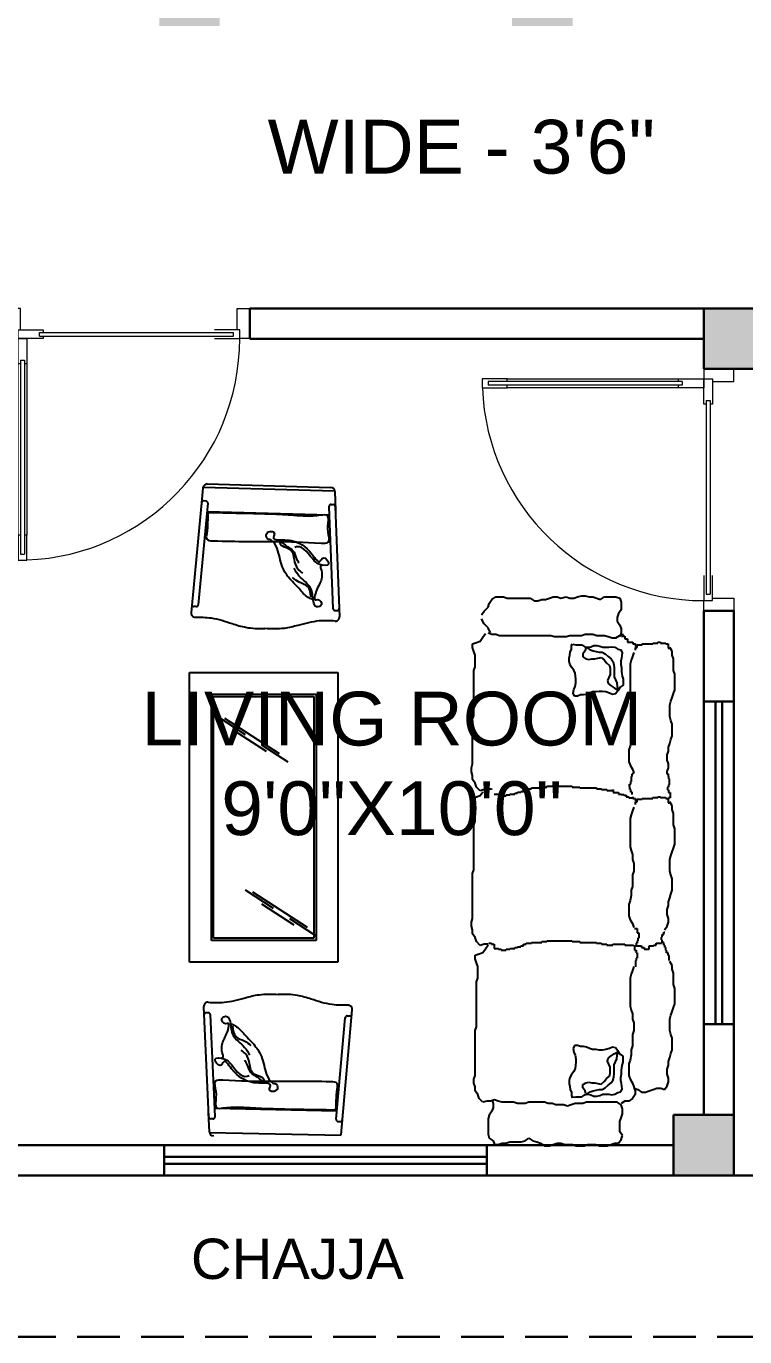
# Model space of a CAD drawing. Header units: inches. Extents: x 3219 to 3629, y 1199 to 1713.
# Drawn here: x 3383.4 to 3490.3, y 1337.1 to 1532.1 of the extents above; entities that cross this region are included whole.
import ezdxf
from ezdxf.lldxf.tags import DXFTag

# ---------------------------------------------------------------- set-up
doc = ezdxf.new("R2010")
doc.units = ezdxf.units.IN
doc.linetypes.add('ACAD_ISO02W100', pattern=[15, 12, -3])
doc.linetypes.add('DASHED2', pattern=[9.525, 6.35, -3.175])
doc.layers.add('door_win', color=19, linetype='Continuous', lineweight=5)
doc.layers.add('WALL', color=250, linetype='Continuous', lineweight=30)
doc.layers.add('TEFRIŞ', color=11, linetype='Continuous')
doc.styles.get("Standard").update_dxf_attribs({"font": 'arial.ttf'})
tags = doc.linetypes.add('HIDDEN8', pattern=[0.04625, 0.03125, -0.015]).pattern_tags.tags
tags[6:7] = [DXFTag(74, 4), DXFTag(75, 0), DXFTag(340, '0'), DXFTag(46, 1.0), DXFTag(50, 0.0), DXFTag(44, 0.0), DXFTag(45, 0.0)]
tags[4:5] = [DXFTag(74, 4), DXFTag(75, 0), DXFTag(340, '0'), DXFTag(46, 1.0), DXFTag(50, 0.0), DXFTag(44, 0.0), DXFTag(45, 0.0)]

# ---------------------------------------------------------------- blocks, each defined once
blk = doc.blocks.new('c')
at = {"layer": 'door_win'}
for p, q in [((128488.76, -11152.72), (128494.02, -11152.72)), ((128488.76, -11154.91), (128488.76, -11152.72)), ((128494.02, -11152.72), (128494.02, -11154.47)), ((128490.29, -11154.91), (128488.76, -11154.91)), ((128490.29, -11154.91), (128490.29, -11154.91)), ((128492.48, -11154.91), (128490.29, -11154.91)), ((128492.48, -11154.47), (128492.48, -11154.91)), ((128494.02, -11154.47), (128492.48, -11154.47)), ((128490.29, -11192.59), (128488.76, -11192.59)), ((128488.76, -11192.59), (128488.76, -11194.78)), ((128490.29, -11192.59), (128490.29, -11192.59)), ((128492.48, -11192.59), (128490.29, -11192.59)), ((128492.48, -11193.03), (128492.48, -11192.59)), ((128494.02, -11193.03), (128492.48, -11193.03)), ((128494.02, -11191.49), (128498.4, -11191.49)), ((128494.02, -11193.03), (128494.02, -11191.49)), ((128498.4, -11193.03), (128494.02, -11193.03)), ((128494.02, -11194.78), (128494.02, -11193.03)), ((128498.4, -11191.49), (128498.4, -11191.93)), ((128498.4, -11191.49, 2.96), (128528.19, -11191.49, -2.15)), ((128498.4, -11192.59), (128498.4, -11193.03)), ((128528.19, -11193.03), (128498.4, -11193.03)), ((128528.19, -11191.49), (128528.19, -11191.93)), ((128532.57, -11191.49), (128528.19, -11191.49)), ((128528.19, -11192.59), (128528.19, -11193.03)), ((128528.19, -11193.03), (128532.57, -11193.03)), ((128532.57, -11193.03), (128532.57, -11191.49)), ((128488.76, -11194.78), (128494.02, -11194.78)), ((128488.76, -11194.78), (128494.02, -11194.78))]:
    blk.add_line(p, q, dxfattribs=at)
at = {"layer": 'door_win', "linetype": 'HIDDEN8', "lineweight": 5}
for p, q in [((128492.48, -11154.47), (128492.48, -11158.85)), ((128494.02, -11154.47), (128492.48, -11154.47)), ((128493.58, -11155.57, -2.55), (128492.92, -11155.57, -5.51)), ((128492.92, -11189.3, 2.96), (128492.92, -11155.57, -2.55)), ((128493.58, -11189.3, 2.96), (128493.58, -11155.57, -2.55)), ((128494.02, -11158.85), (128494.02, -11154.47)), ((128492.48, -11188.65), (128492.92, -11188.65)), ((128492.48, -11193.03), (128492.48, -11188.65)), ((128493.58, -11189.3, 2.96), (128492.92, -11189.3)), ((128493.58, -11188.65), (128494.02, -11188.65)), ((128494.02, -11188.65), (128494.02, -11193.03)), ((128494.02, -11193.03), (128492.48, -11193.03))]:
    blk.add_line(p, q, dxfattribs=at)
at = {"layer": 'door_win', "color": 181}
for p, q in [((128497.74, -11192.59, 2.96), (128497.74, -11191.93)), ((128497.74, -11191.93, 2.96), (128531.48, -11191.93, -2.55)), ((128497.74, -11192.59, 2.96), (128531.48, -11192.59, -2.55)), ((128531.48, -11192.59, -2.55), (128531.48, -11191.93, -2.55))]:
    blk.add_line(p, q, dxfattribs=at)
at = {"layer": 'door_win', "linetype": 'HIDDEN8', "lineweight": 5}
blk.add_ellipse((128494.04, -11192.98, -2.55), major_axis=(27.23, 27.23), ratio=1, start_param=5.536472, end_param=7.069278, dxfattribs=at)
blk = doc.blocks.new('32')
at = {"layer": 'TEFRIŞ'}
for p, q in [((-1818.31, -295.79), (-1685.51, -295.79)), ((-1818.31, -363.73), (-1818.31, -295.79)), ((-1685.51, -295.79), (-1685.51, -363.73)), ((-1714.07, -321.43), (-1705.75, -308.59)), ((-1726.7, -340.88), (-1718.9, -328.86)), ((-1806.25, -353.66), (-1798.45, -341.64)), ((-1685.51, -363.73), (-1818.31, -363.73))]:
    blk.add_line(p, q, dxfattribs=at)
at = {"layer": 'TEFRIŞ', "color": 8}
for p, q in [((-1808.31, -353.73), (-1808.31, -305.79)), ((-1808.31, -305.79), (-1695.51, -305.79)), ((-1695.51, -305.79), (-1695.51, -353.73)), ((-1807.31, -352.73), (-1807.31, -306.79)), ((-1807.31, -306.79), (-1696.51, -306.79)), ((-1722.91, -336.99), (-1706.64, -311.92)), ((-1696.51, -306.79), (-1696.51, -352.73)), ((-1721.73, -330.97), (-1712.08, -316.11)), ((-1793.63, -334.21), (-1785.3, -321.38)), ((-1802.46, -349.77), (-1786.19, -324.7)), ((-1801.28, -343.75), (-1791.64, -328.89)), ((-1695.51, -353.73), (-1808.31, -353.73)), ((-1696.51, -352.73), (-1807.31, -352.73))]:
    blk.add_line(p, q, dxfattribs=at)
blk = doc.blocks.new('24')
at = {"layer": 'TEFRIŞ'}
for p, q in [((-1846.13, -150.75), (-1847.61, -151.25)), ((-1841.7, -150.75), (-1846.13, -150.75)), ((-1840.23, -150.26), (-1841.7, -150.75)), ((-1834.32, -150.26), (-1840.23, -150.26)), ((-1832.84, -150.75), (-1834.32, -150.26)), ((-1831.36, -151.25), (-1832.84, -150.75)), ((-1786.73, -150.75), (-1788.21, -151.25)), ((-1782.3, -150.75), (-1786.73, -150.75)), ((-1780.83, -150.26), (-1782.3, -150.75)), ((-1774.92, -150.26), (-1780.83, -150.26)), ((-1773.44, -150.75), (-1774.92, -150.26)), ((-1771.96, -151.25), (-1773.44, -150.75)), ((-1725.37, -150.75), (-1726.85, -151.25)), ((-1720.94, -150.75), (-1725.37, -150.75)), ((-1719.46, -150.26), (-1720.94, -150.75)), ((-1713.56, -150.26), (-1719.46, -150.26)), ((-1712.08, -150.75), (-1713.56, -150.26)), ((-1710.6, -151.25), (-1712.08, -150.75)), ((-1852.57, -156.78), (-1852.57, -155.78)), ((-1852.57, -155.78), (-1852.24, -155.78)), ((-1852.24, -155.78), (-1852.24, -153.78)), ((-1852.24, -153.78), (-1851.9, -153.78)), ((-1851.9, -153.78), (-1851.9, -152.78)), ((-1851.9, -152.78), (-1850.24, -152.78)), ((-1849.09, -151.25), (-1850.56, -152.23)), ((-1850.24, -152.78), (-1850.24, -152.11)), ((-1847.61, -151.25), (-1849.09, -151.25)), ((-1829.89, -151.74), (-1831.36, -151.25)), ((-1828.41, -152.23), (-1829.89, -151.74)), ((-1823.98, -152.23), (-1828.41, -152.23)), ((-1822.5, -151.74), (-1823.98, -152.23)), ((-1821.03, -151.25), (-1822.5, -151.74)), ((-1816.6, -151.25), (-1821.03, -151.25)), ((-1815.12, -151.74), (-1816.6, -151.25)), ((-1813.64, -152.23), (-1815.12, -151.74)), ((-1812.17, -152.72), (-1813.64, -152.23)), ((-1810.69, -152.72), (-1812.17, -152.72)), ((-1809.21, -153.21), (-1810.69, -152.72)), ((-1807.24, -153.21), (-1809.21, -153.21)), ((-1805.77, -152.72), (-1807.24, -153.21)), ((-1804.29, -152.72), (-1805.77, -152.72)), ((-1802.81, -153.21), (-1804.29, -152.72)), ((-1803.01, -153.28), (-1802.01, -153.28)), ((-1802.01, -153.28), (-1802.01, -152.88)), ((-1802.01, -152.88), (-1801, -152.88)), ((-1801, -152.88), (-1801, -152.68)), ((-1801, -152.68), (-1800, -152.68)), ((-1800, -152.68), (-1800, -152.48)), ((-1800, -152.48), (-1797.79, -152.48)), ((-1797.79, -152.48), (-1797.79, -152.68)), ((-1797.79, -152.68), (-1796.79, -152.68)), ((-1796.79, -152.68), (-1796.79, -153.08)), ((-1796.79, -153.08), (-1795.78, -153.08)), ((-1795.78, -153.08), (-1795.78, -152.68)), ((-1795.78, -152.68), (-1794.78, -152.68)), ((-1794.78, -152.68), (-1794.78, -152.08)), ((-1794.78, -152.08), (-1792.77, -152.08)), ((-1793.17, -155.78), (-1792.84, -155.78)), ((-1793.17, -156.78), (-1793.17, -155.78)), ((-1792.84, -155.78), (-1792.84, -153.78)), ((-1792.84, -153.78), (-1792.5, -153.78)), ((-1792.77, -152.08), (-1792.77, -152.68)), ((-1792.77, -152.68), (-1792.57, -152.68)), ((-1792.5, -152.78), (-1790.84, -152.78)), ((-1792.5, -153.78), (-1792.5, -152.78)), ((-1789.69, -151.25), (-1791.16, -152.23)), ((-1790.84, -152.78), (-1790.84, -152.11)), ((-1788.21, -151.25), (-1789.69, -151.25)), ((-1770.49, -151.74), (-1771.96, -151.25)), ((-1769.01, -152.23), (-1770.49, -151.74)), ((-1764.58, -152.23), (-1769.01, -152.23)), ((-1763.1, -151.74), (-1764.58, -152.23)), ((-1761.63, -151.25), (-1763.1, -151.74)), ((-1757.2, -151.25), (-1761.63, -151.25)), ((-1755.72, -151.74), (-1757.2, -151.25)), ((-1754.24, -152.23), (-1755.72, -151.74)), ((-1752.77, -152.72), (-1754.24, -152.23)), ((-1751.29, -152.72), (-1752.77, -152.72)), ((-1749.81, -153.21), (-1751.29, -152.72)), ((-1747.84, -153.21), (-1749.81, -153.21)), ((-1746.37, -152.72), (-1747.84, -153.21)), ((-1744.89, -152.72), (-1746.37, -152.72)), ((-1743.41, -153.21), (-1744.89, -152.72)), ((-1741.94, -154.2), (-1743.41, -153.21)), ((-1741.14, -154.45), (-1741.14, -154.11)), ((-1740.14, -154.45), (-1741.14, -154.45)), ((-1740.14, -155.11), (-1740.14, -154.45)), ((-1739.14, -155.11), (-1740.14, -155.11)), ((-1739.14, -155.45), (-1739.14, -155.11)), ((-1738.14, -155.45), (-1739.14, -155.45)), ((-1738.14, -155.11), (-1738.14, -155.45)), ((-1737.14, -155.11), (-1738.14, -155.11)), ((-1737.14, -154.45), (-1737.14, -155.11)), ((-1736.14, -154.45), (-1737.14, -154.45)), ((-1737.14, -155.45), (-1737.14, -155.11)), ((-1736.81, -155.45), (-1737.14, -155.45)), ((-1736.81, -157.45), (-1736.81, -155.45)), ((-1735.14, -154.11), (-1736.14, -154.11)), ((-1736.14, -154.11), (-1736.14, -154.45)), ((-1735.14, -153.78), (-1735.14, -154.11)), ((-1734.14, -153.78), (-1735.14, -153.78)), ((-1734.14, -153.45), (-1734.14, -153.78)), ((-1733.14, -153.45), (-1734.14, -153.45)), ((-1733.14, -152.78), (-1733.14, -153.45)), ((-1732.14, -152.78), (-1733.14, -152.78)), ((-1732.14, -152.45), (-1732.14, -152.78)), ((-1730.14, -152.45), (-1732.14, -152.45)), ((-1728.32, -151.25), (-1729.8, -152.23)), ((-1726.85, -151.25), (-1728.32, -151.25)), ((-1709.12, -151.74), (-1710.6, -151.25)), ((-1707.65, -152.23), (-1709.12, -151.74)), ((-1703.22, -152.23), (-1707.65, -152.23)), ((-1701.74, -151.74), (-1703.22, -152.23)), ((-1700.26, -151.25), (-1701.74, -151.74)), ((-1695.83, -151.25), (-1700.26, -151.25)), ((-1694.36, -151.74), (-1695.83, -151.25)), ((-1692.88, -152.23), (-1694.36, -151.74)), ((-1691.4, -152.72), (-1692.88, -152.23)), ((-1689.93, -152.72), (-1691.4, -152.72)), ((-1688.45, -153.21), (-1689.93, -152.72)), ((-1686.48, -153.21), (-1688.45, -153.21)), ((-1685, -152.72), (-1686.48, -153.21)), ((-1683.53, -152.72), (-1685, -152.72)), ((-1682.05, -153.21), (-1683.53, -152.72)), ((-1680.57, -154.2), (-1682.05, -153.21)), ((-1681.06, -155.67), (-1680.57, -154.2)), ((-1681.06, -157.15), (-1681.06, -155.67)), ((-1852.24, -156.78), (-1852.57, -156.78)), ((-1852.24, -158.78), (-1852.24, -156.78)), ((-1851.9, -158.78), (-1852.24, -158.78)), ((-1851.9, -162.78), (-1851.9, -158.78)), ((-1792.84, -156.78), (-1793.17, -156.78)), ((-1792.84, -158.78), (-1792.84, -156.78)), ((-1792.5, -158.78), (-1792.84, -158.78)), ((-1792.5, -162.78), (-1792.5, -158.78)), ((-1736.14, -157.45), (-1736.81, -157.45)), ((-1736.14, -158.45), (-1736.14, -157.45)), ((-1735.81, -158.45), (-1736.14, -158.45)), ((-1735.81, -160.11), (-1735.81, -158.45)), ((-1734.48, -160.11), (-1735.81, -160.11)), ((-1734.48, -162.11), (-1734.48, -160.11)), ((-1680.57, -158.63), (-1681.06, -157.15)), ((-1680.08, -160.1), (-1680.57, -158.63)), ((-1679.59, -161.58), (-1680.08, -160.1)), ((-1851.57, -162.78), (-1851.9, -162.78)), ((-1851.9, -166.44), (-1851.9, -165.44)), ((-1851.9, -165.44), (-1850.9, -165.44)), ((-1851.57, -164.78), (-1851.57, -162.78)), ((-1850.57, -164.78), (-1851.57, -164.78)), ((-1850.9, -165.44), (-1850.9, -164.78)), ((-1850.57, -165.44), (-1850.57, -164.78)), ((-1849.57, -165.44), (-1850.57, -165.44)), ((-1848.59, -166), (-1847.12, -166.5)), ((-1828.41, -166.5), (-1826.93, -166)), ((-1826.93, -166), (-1823.98, -166)), ((-1823.98, -166), (-1822.5, -166.5)), ((-1803.8, -166.5), (-1802.32, -166)), ((-1802.41, -166.32), (-1802.41, -165.92)), ((-1792.17, -162.78), (-1792.5, -162.78)), ((-1792.5, -165.44), (-1791.5, -165.44)), ((-1792.5, -166.44), (-1792.5, -165.44)), ((-1792.17, -164.78), (-1792.17, -162.78)), ((-1791.17, -164.78), (-1792.17, -164.78)), ((-1791.5, -165.44), (-1791.5, -164.78)), ((-1791.17, -165.44), (-1791.17, -164.78)), ((-1790.17, -165.44), (-1791.17, -165.44)), ((-1789.19, -166), (-1787.72, -166.5)), ((-1769.01, -166.5), (-1767.53, -166)), ((-1767.53, -166), (-1764.58, -166)), ((-1764.58, -166), (-1763.1, -166.5)), ((-1744.4, -166.5), (-1742.92, -166)), ((-1742.48, -164.78), (-1740.81, -164.78)), ((-1742.48, -165.78), (-1742.48, -164.78)), ((-1740.81, -164.11), (-1738.81, -164.11)), ((-1740.81, -164.78), (-1740.81, -164.11)), ((-1738.81, -164.11), (-1738.81, -164.45)), ((-1738.81, -164.45), (-1737.81, -164.45)), ((-1737.81, -164.45), (-1737.81, -164.78)), ((-1737.81, -164.78), (-1736.81, -164.78)), ((-1736.81, -164.78), (-1736.81, -165.11)), ((-1736.81, -165.11), (-1735.81, -165.11)), ((-1735.81, -165.44), (-1736.14, -165.44)), ((-1736.14, -165.78), (-1734.14, -165.78)), ((-1736.14, -166.11), (-1735.81, -166.11)), ((-1736.14, -169.44), (-1736.14, -166.11)), ((-1735.81, -163.11), (-1735.14, -163.11)), ((-1735.81, -165.11), (-1735.81, -163.11)), ((-1735.81, -165.11), (-1735.81, -165.44)), ((-1735.14, -162.11), (-1734.48, -162.11)), ((-1735.14, -163.11), (-1735.14, -162.11)), ((-1734.14, -165.11), (-1733.14, -165.11)), ((-1734.14, -165.78), (-1734.14, -165.11)), ((-1733.14, -164.78), (-1731.14, -164.78)), ((-1733.14, -165.11), (-1733.14, -164.78)), ((-1731.14, -164.78), (-1731.14, -165.11)), ((-1731.14, -165.11), (-1730.14, -165.11)), ((-1730.14, -165.11), (-1730.14, -165.44)), ((-1730.14, -165.44), (-1727.81, -165.44)), ((-1727.83, -166), (-1726.35, -166.5)), ((-1707.65, -166.5), (-1706.17, -166)), ((-1706.17, -166), (-1703.22, -166)), ((-1703.22, -166), (-1701.74, -166.5)), ((-1683.03, -166.5), (-1681.56, -166)), ((-1681.56, -166), (-1680.08, -165.51)), ((-1681.06, -166), (-1680.57, -164.53)), ((-1680.57, -164.53), (-1679.59, -163.05)), ((-1680.08, -165.51), (-1678.6, -165.51)), ((-1679.59, -163.05), (-1679.59, -161.58)), ((-1678.6, -165.51), (-1677.13, -166.5)), ((-1869.5, -171.42), (-1868.02, -170.92)), ((-1868.02, -170.92), (-1865.07, -170.92)), ((-1865.07, -170.92), (-1863.59, -171.91)), ((-1859.16, -171.42), (-1857.68, -170.92)), ((-1857.68, -170.92), (-1856.2, -170.92)), ((-1856.2, -170.92), (-1854.73, -171.42)), ((-1855.22, -171.42), (-1855.71, -169.94)), ((-1854.9, -169.44), (-1853.9, -169.44)), ((-1854.9, -170.78), (-1854.9, -169.44)), ((-1853.9, -169.44), (-1853.9, -168.44)), ((-1853.9, -168.44), (-1852.57, -168.44)), ((-1852.57, -168.44), (-1852.57, -166.44)), ((-1852.57, -166.44), (-1851.9, -166.44)), ((-1847.12, -166.5), (-1845.64, -166.99)), ((-1845.64, -166.99), (-1844.16, -167.48)), ((-1844.16, -167.48), (-1833.33, -167.48)), ((-1833.33, -167.48), (-1831.86, -166.99)), ((-1831.86, -166.99), (-1830.38, -166.5)), ((-1830.38, -166.5), (-1828.41, -166.5)), ((-1822.5, -166.5), (-1818.07, -166.5)), ((-1818.07, -166.5), (-1816.6, -166.99)), ((-1816.6, -166.99), (-1814.63, -166.99)), ((-1814.63, -166.99), (-1812.66, -167.48)), ((-1812.66, -167.48), (-1811.18, -167.97)), ((-1811.18, -167.97), (-1806.75, -167.97)), ((-1806.75, -167.97), (-1805.27, -167.48)), ((-1805.27, -167.48), (-1803.8, -166.5)), ((-1802.01, -166.32), (-1802.41, -166.32)), ((-1802.01, -166.72), (-1802.01, -166.32)), ((-1801, -166.72), (-1802.01, -166.72)), ((-1801, -166.92), (-1801, -166.72)), ((-1798.99, -166.92), (-1801, -166.92)), ((-1798.99, -167.12), (-1798.99, -166.92)), ((-1797.99, -167.12), (-1798.99, -167.12)), ((-1797.99, -167.72), (-1797.99, -167.12)), ((-1796.99, -167.72), (-1797.99, -167.72)), ((-1795.98, -167.52), (-1796.99, -167.52)), ((-1796.99, -167.52), (-1796.99, -167.72)), ((-1794.98, -167.12), (-1795.98, -167.12)), ((-1795.98, -167.12), (-1795.98, -167.52)), ((-1793.98, -166.72), (-1794.98, -166.72)), ((-1794.98, -166.72), (-1794.98, -167.12)), ((-1794.18, -171.93), (-1794.18, -170.93)), ((-1794.18, -170.93), (-1793.98, -170.93)), ((-1793.98, -170.93), (-1793.98, -169.93)), ((-1793.98, -169.93), (-1793.78, -169.93)), ((-1793.78, -169.93), (-1793.78, -168.92)), ((-1793.78, -168.92), (-1793.18, -168.92)), ((-1793.18, -168.92), (-1793.18, -167.92)), ((-1793.18, -167.92), (-1792.77, -167.92)), ((-1793.17, -166.44), (-1792.5, -166.44)), ((-1792.77, -167.92), (-1792.77, -166.32)), ((-1787.72, -166.5), (-1786.24, -166.99)), ((-1786.24, -166.99), (-1784.76, -167.48)), ((-1784.76, -167.48), (-1773.93, -167.48)), ((-1773.93, -167.48), (-1772.46, -166.99)), ((-1772.46, -166.99), (-1770.98, -166.5)), ((-1770.98, -166.5), (-1769.01, -166.5)), ((-1763.1, -166.5), (-1758.67, -166.5)), ((-1758.67, -166.5), (-1757.2, -166.99)), ((-1757.2, -166.99), (-1755.23, -166.99)), ((-1755.23, -166.99), (-1753.26, -167.48)), ((-1753.26, -167.48), (-1751.78, -167.97)), ((-1751.78, -167.97), (-1747.35, -167.97)), ((-1747.35, -167.97), (-1745.87, -167.48)), ((-1745.87, -167.48), (-1744.4, -166.5)), ((-1736.48, -174.11), (-1736.48, -169.44)), ((-1736.48, -169.44), (-1736.14, -169.44)), ((-1726.35, -166.5), (-1724.88, -166.99)), ((-1724.88, -166.99), (-1723.4, -167.48)), ((-1723.4, -167.48), (-1712.57, -167.48)), ((-1712.57, -167.48), (-1711.09, -166.99)), ((-1711.09, -166.99), (-1709.62, -166.5)), ((-1709.62, -166.5), (-1707.65, -166.5)), ((-1701.74, -166.5), (-1697.31, -166.5)), ((-1697.31, -166.5), (-1695.83, -166.99)), ((-1695.83, -166.99), (-1693.86, -166.99)), ((-1693.86, -166.99), (-1691.89, -167.48)), ((-1691.89, -167.48), (-1690.42, -167.97)), ((-1690.42, -167.97), (-1685.99, -167.97)), ((-1685.99, -167.97), (-1684.51, -167.48)), ((-1684.51, -167.48), (-1683.03, -166.5)), ((-1677.13, -166.5), (-1676.14, -167.97)), ((-1676.14, -167.97), (-1676.14, -169.45)), ((-1676.14, -169.45), (-1675.16, -170.92)), ((-1674.66, -170.92), (-1675.65, -172.4)), ((-1673.19, -170.43), (-1674.66, -170.92)), ((-1671.22, -170.43), (-1673.19, -170.43)), ((-1669.74, -170.92), (-1671.22, -170.43)), ((-1668.27, -171.42), (-1669.74, -170.92)), ((-1662.85, -170.43), (-1664.33, -171.42)), ((-1661.37, -170.92), (-1662.85, -170.43)), ((-1659.9, -171.91), (-1661.37, -170.92)), ((-1869.99, -172.89), (-1869.5, -171.42)), ((-1869.99, -177.32), (-1869.99, -172.89)), ((-1863.59, -171.91), (-1862.11, -172.4)), ((-1862.11, -172.4), (-1860.63, -172.4)), ((-1860.63, -172.4), (-1859.16, -171.42)), ((-1854.24, -172.89), (-1855.22, -171.42)), ((-1855.22, -177.32), (-1854.73, -175.84)), ((-1854.73, -175.84), (-1854.24, -174.37)), ((-1854.24, -174.37), (-1854.24, -172.89)), ((-1795.54, -174.11), (-1795.88, -174.11)), ((-1795.78, -173.94), (-1794.78, -173.94)), ((-1795.54, -176.44), (-1795.54, -174.11)), ((-1794.78, -173.94), (-1794.78, -171.93)), ((-1794.78, -171.93), (-1794.18, -171.93)), ((-1736.14, -174.11), (-1736.48, -174.11)), ((-1736.14, -176.44), (-1736.14, -174.11)), ((-1675.65, -172.4), (-1675.65, -184.21)), ((-1664.33, -171.42), (-1668.27, -171.42)), ((-1659.9, -173.38), (-1659.9, -171.91)), ((-1658.91, -176.34), (-1659.9, -173.38)), ((-1658.91, -179.29), (-1658.91, -176.34)), ((-1869, -178.8), (-1869.99, -177.32)), ((-1869.99, -181.75), (-1869, -178.8)), ((-1855.71, -181.75), (-1855.22, -180.27)), ((-1855.22, -180.27), (-1855.22, -177.32)), ((-1796.54, -186.77), (-1796.54, -180.44)), ((-1796.54, -180.44), (-1796.21, -180.44)), ((-1796.21, -180.44), (-1796.21, -178.44)), ((-1796.21, -178.44), (-1795.88, -178.44)), ((-1795.88, -178.44), (-1795.88, -176.44)), ((-1795.88, -176.44), (-1795.54, -176.44)), ((-1737.14, -180.44), (-1736.81, -180.44)), ((-1737.14, -186.77), (-1737.14, -180.44)), ((-1736.81, -178.44), (-1736.48, -178.44)), ((-1736.81, -180.44), (-1736.81, -178.44)), ((-1736.48, -178.44), (-1736.48, -176.44)), ((-1736.48, -176.44), (-1736.14, -176.44)), ((-1659.4, -180.76), (-1658.91, -179.29)), ((-1659.4, -183.71), (-1659.4, -180.76)), ((-1870.48, -184.7), (-1869.99, -183.22)), ((-1870.48, -186.17), (-1870.48, -184.7)), ((-1869.99, -187.65), (-1870.48, -186.17)), ((-1869.99, -183.22), (-1869.99, -181.75)), ((-1855.71, -184.7), (-1855.71, -181.75)), ((-1855.22, -186.17), (-1855.71, -184.7)), ((-1855.22, -190.6), (-1855.22, -186.17)), ((-1675.65, -184.21), (-1675.16, -185.68)), ((-1675.16, -185.68), (-1675.16, -188.63)), ((-1658.91, -185.19), (-1659.4, -183.71)), ((-1658.91, -188.14), (-1658.91, -185.19)), ((-1869.5, -189.13), (-1869.99, -187.65)), ((-1869.99, -192.08), (-1869.5, -190.6)), ((-1869.5, -190.6), (-1869.5, -189.13)), ((-1854.73, -192.08), (-1855.22, -190.6)), ((-1797.21, -199.44), (-1797.21, -189.77)), ((-1797.21, -189.77), (-1796.88, -189.77)), ((-1796.88, -189.77), (-1796.88, -186.77)), ((-1796.88, -186.77), (-1796.54, -186.77)), ((-1737.81, -189.77), (-1737.48, -189.77)), ((-1737.81, -199.44), (-1737.81, -189.77)), ((-1737.48, -186.77), (-1737.14, -186.77)), ((-1737.48, -189.77), (-1737.48, -186.77)), ((-1675.16, -188.63), (-1674.66, -190.11)), ((-1674.66, -190.11), (-1674.17, -191.59)), ((-1659.4, -189.62), (-1658.91, -188.14)), ((-1659.4, -192.57), (-1659.4, -189.62)), ((-1869.5, -194.05), (-1869.99, -192.08)), ((-1869.99, -195.52), (-1869.5, -194.05)), ((-1869.99, -197), (-1869.99, -195.52)), ((-1855.22, -197.98), (-1854.73, -196.51)), ((-1854.73, -196.51), (-1854.73, -192.08)), ((-1674.66, -196.01), (-1675.16, -197.49)), ((-1674.17, -191.59), (-1674.66, -193.06)), ((-1674.66, -193.06), (-1674.66, -196.01)), ((-1659.9, -194.05), (-1659.4, -192.57)), ((-1659.9, -195.52), (-1659.9, -194.05)), ((-1659.4, -197), (-1659.9, -195.52)), ((-1869.5, -198.47), (-1869.99, -197)), ((-1869, -199.95), (-1869.5, -198.47)), ((-1869, -201.43), (-1869, -199.95)), ((-1868.51, -202.9), (-1869, -201.43)), ((-1855.22, -217.66), (-1855.22, -197.98)), ((-1796.88, -199.44), (-1797.21, -199.44)), ((-1796.88, -201.44), (-1796.88, -199.44)), ((-1796.54, -201.44), (-1796.88, -201.44)), ((-1796.54, -205.44), (-1796.54, -201.44)), ((-1737.48, -199.44), (-1737.81, -199.44)), ((-1737.48, -201.44), (-1737.48, -199.44)), ((-1737.14, -201.44), (-1737.48, -201.44)), ((-1737.14, -205.44), (-1737.14, -201.44)), ((-1675.16, -198.97), (-1675.65, -200.44)), ((-1675.65, -200.44), (-1675.65, -206.34)), ((-1675.16, -197.49), (-1675.16, -198.97)), ((-1659.9, -201.92), (-1658.91, -200.44)), ((-1658.91, -198.47), (-1659.4, -197)), ((-1658.91, -200.44), (-1658.91, -198.47)), ((-1869.5, -205.85), (-1868.51, -204.38)), ((-1869.5, -214.71), (-1869.5, -205.85)), ((-1868.51, -204.38), (-1868.51, -202.9)), ((-1796.21, -205.44), (-1796.54, -205.44)), ((-1796.21, -207.44), (-1796.21, -205.44)), ((-1736.81, -205.44), (-1737.14, -205.44)), ((-1736.81, -207.44), (-1736.81, -205.44)), ((-1675.65, -206.34), (-1675.16, -207.82)), ((-1661.87, -206.34), (-1660.88, -204.87)), ((-1660.88, -207.82), (-1661.87, -206.34)), ((-1660.88, -204.87), (-1660.39, -203.39)), ((-1660.39, -203.39), (-1659.9, -201.92)), ((-1795.88, -207.44), (-1796.21, -207.44)), ((-1795.88, -208.44), (-1795.88, -207.44)), ((-1795.21, -208.44), (-1795.88, -208.44)), ((-1795.21, -209.44), (-1795.21, -208.44)), ((-1794.88, -209.44), (-1795.21, -209.44)), ((-1794.88, -210.77), (-1794.88, -209.44)), ((-1794.54, -210.77), (-1794.88, -210.77)), ((-1794.54, -211.77), (-1794.54, -210.77)), ((-1736.48, -207.44), (-1736.81, -207.44)), ((-1736.48, -208.44), (-1736.48, -207.44)), ((-1735.81, -208.44), (-1736.48, -208.44)), ((-1735.81, -209.44), (-1735.81, -208.44)), ((-1735.48, -209.44), (-1735.81, -209.44)), ((-1735.48, -210.77), (-1735.48, -209.44)), ((-1735.14, -210.77), (-1735.48, -210.77)), ((-1735.14, -211.77), (-1735.14, -210.77)), ((-1675.16, -210.77), (-1675.65, -212.25)), ((-1675.16, -207.82), (-1675.16, -210.77)), ((-1660.39, -209.3), (-1660.88, -207.82)), ((-1660.39, -213.72), (-1660.39, -209.3)), ((-1869.99, -216.18), (-1869.5, -214.71)), ((-1869.99, -219.14), (-1869.99, -216.18)), ((-1794.21, -211.77), (-1794.54, -211.77)), ((-1794.21, -213.77), (-1794.21, -211.77)), ((-1793.87, -213.77), (-1794.21, -213.77)), ((-1793.87, -215.1), (-1793.87, -213.77)), ((-1793.54, -215.1), (-1793.87, -215.1)), ((-1793.54, -217.1), (-1793.54, -215.1)), ((-1734.81, -211.77), (-1735.14, -211.77)), ((-1734.81, -213.77), (-1734.81, -211.77)), ((-1734.48, -213.77), (-1734.81, -213.77)), ((-1734.48, -215.1), (-1734.48, -213.77)), ((-1734.14, -215.1), (-1734.48, -215.1)), ((-1734.14, -217.1), (-1734.14, -215.1)), ((-1675.65, -216.68), (-1676.14, -218.15)), ((-1675.65, -212.25), (-1675.65, -216.68)), ((-1659.9, -215.2), (-1660.39, -213.72)), ((-1659.9, -216.68), (-1659.9, -215.2)), ((-1659.4, -218.15), (-1659.9, -216.68)), ((-1869, -220.61), (-1869.99, -219.14)), ((-1867.53, -221.6), (-1869, -220.61)), ((-1866.05, -222.09), (-1867.53, -221.6)), ((-1856.2, -221.1), (-1858.17, -222.09)), ((-1856.2, -222.09), (-1855.71, -220.61)), ((-1855.71, -219.14), (-1855.22, -217.66)), ((-1855.71, -220.61), (-1855.71, -219.14)), ((-1796.21, -221.77), (-1796.21, -220.77)), ((-1796.21, -220.77), (-1795.88, -220.77)), ((-1794.21, -219.77), (-1794.21, -218.1)), ((-1794.21, -218.1), (-1793.87, -218.1)), ((-1793.87, -218.1), (-1793.87, -217.1)), ((-1793.87, -217.1), (-1793.54, -217.1)), ((-1736.81, -220.77), (-1736.48, -220.77)), ((-1736.81, -221.77), (-1736.81, -220.77)), ((-1736.48, -220.77), (-1736.48, -219.77)), ((-1736.48, -219.77), (-1734.81, -219.77)), ((-1734.81, -218.1), (-1734.48, -218.1)), ((-1734.81, -219.77), (-1734.81, -218.1)), ((-1734.48, -217.1), (-1734.14, -217.1)), ((-1734.48, -218.1), (-1734.48, -217.1)), ((-1676.14, -218.15), (-1676.63, -219.63)), ((-1676.63, -219.63), (-1676.14, -221.1)), ((-1676.63, -220.61), (-1675.16, -220.12)), ((-1676.14, -221.1), (-1676.14, -222.58)), ((-1675.16, -220.12), (-1673.68, -220.12)), ((-1673.68, -220.12), (-1672.2, -220.61)), ((-1672.2, -220.61), (-1670.73, -221.6)), ((-1670.73, -221.6), (-1669.25, -222.09)), ((-1663.34, -222.09), (-1661.87, -221.6)), ((-1661.87, -221.6), (-1660.88, -220.12)), ((-1660.88, -220.12), (-1659.4, -219.63)), ((-1659.4, -219.63), (-1659.4, -218.15)), ((-1864.57, -223.56), (-1866.05, -222.09)), ((-1863.1, -224.55), (-1864.57, -223.56)), ((-1859.65, -223.56), (-1861.62, -224.55)), ((-1858.17, -222.09), (-1859.65, -223.56)), ((-1854.49, -224.07), (-1855.96, -223.09)), ((-1853.01, -225.06), (-1854.49, -224.07)), ((-1852.52, -226.53), (-1853.01, -225.06)), ((-1852.02, -228.01), (-1852.52, -226.53)), ((-1796.89, -226.53), (-1798.37, -227.02)), ((-1795.41, -225.06), (-1796.89, -226.53)), ((-1795.9, -223.58), (-1795.41, -225.06)), ((-1793.61, -225.06), (-1795.09, -224.07)), ((-1793.12, -226.53), (-1793.61, -225.06)), ((-1792.62, -228.01), (-1793.12, -226.53)), ((-1737.49, -226.53), (-1738.97, -227.02)), ((-1736.01, -225.06), (-1737.49, -226.53)), ((-1736.5, -222.1), (-1736.5, -223.58)), ((-1736.5, -223.58), (-1736.01, -225.06)), ((-1734.72, -223.07), (-1736.2, -222.09)), ((-1733.25, -224.06), (-1734.72, -223.07)), ((-1732.75, -225.53), (-1733.25, -224.06)), ((-1732.26, -227.01), (-1732.75, -225.53)), ((-1729.31, -226.52), (-1730.79, -227.01)), ((-1727.83, -226.02), (-1729.31, -226.52)), ((-1723.4, -226.02), (-1727.83, -226.02)), ((-1721.92, -226.52), (-1723.4, -226.02)), ((-1704.69, -226.52), (-1721.92, -226.52)), ((-1703.22, -227.01), (-1704.69, -226.52)), ((-1678.6, -226.02), (-1680.08, -227.01)), ((-1677.13, -225.53), (-1678.6, -226.02)), ((-1675.65, -224.06), (-1677.13, -225.53)), ((-1676.14, -222.58), (-1675.65, -224.06)), ((-1669.25, -222.09), (-1663.34, -222.09)), ((-1850.55, -228.01), (-1852.02, -228.01)), ((-1849.07, -227.51), (-1850.55, -228.01)), ((-1847.59, -227.02), (-1849.07, -227.51)), ((-1843.16, -227.02), (-1847.59, -227.02)), ((-1841.69, -227.51), (-1843.16, -227.02)), ((-1824.46, -227.51), (-1841.69, -227.51)), ((-1822.98, -228.01), (-1824.46, -227.51)), ((-1805.75, -228.01), (-1822.98, -228.01)), ((-1804.27, -228.5), (-1805.75, -228.01)), ((-1802.8, -228.5), (-1804.27, -228.5)), ((-1801.32, -228.01), (-1802.8, -228.5)), ((-1799.84, -228.01), (-1801.32, -228.01)), ((-1798.37, -227.02), (-1799.84, -228.01)), ((-1791.15, -228.01), (-1792.62, -228.01)), ((-1789.67, -227.51), (-1791.15, -228.01)), ((-1788.19, -227.02), (-1789.67, -227.51)), ((-1783.76, -227.02), (-1788.19, -227.02)), ((-1782.29, -227.51), (-1783.76, -227.02)), ((-1765.06, -227.51), (-1782.29, -227.51)), ((-1763.58, -228.01), (-1765.06, -227.51)), ((-1746.35, -228.01), (-1763.58, -228.01)), ((-1744.87, -228.5), (-1746.35, -228.01)), ((-1743.4, -228.5), (-1744.87, -228.5)), ((-1741.92, -228.01), (-1743.4, -228.5)), ((-1740.44, -228.01), (-1741.92, -228.01)), ((-1738.97, -227.02), (-1740.44, -228.01)), ((-1730.79, -227.01), (-1732.26, -227.01)), ((-1685.99, -227.01), (-1703.22, -227.01)), ((-1684.51, -227.5), (-1685.99, -227.01)), ((-1683.03, -227.5), (-1684.51, -227.5)), ((-1681.56, -227.01), (-1683.03, -227.5)), ((-1680.08, -227.01), (-1681.56, -227.01))]:
    blk.add_line(p, q, dxfattribs=at)
at = {"layer": 'TEFRIŞ', "color": 8}
for p, q in [((-1849.92, -172.16), (-1849.69, -171)), ((-1849.69, -171), (-1848.53, -170.54)), ((-1848.53, -170.54), (-1846.44, -170.77)), ((-1846.44, -170.77), (-1845.28, -171)), ((-1845.28, -171), (-1844.12, -171)), ((-1844.12, -171), (-1842.73, -170.77)), ((-1842.73, -170.77), (-1841.34, -170.77)), ((-1841.34, -170.77), (-1839.48, -170.54)), ((-1839.48, -170.54), (-1838.32, -170.07)), ((-1838.32, -170.07), (-1836, -170.07)), ((-1836, -170.07), (-1835.31, -171.23)), ((-1835.31, -171.23), (-1833.92, -172.16)), ((-1694.04, -171.23), (-1695.43, -172.16)), ((-1693.35, -170.07), (-1694.04, -171.23)), ((-1691.03, -170.07), (-1693.35, -170.07)), ((-1689.87, -170.54), (-1691.03, -170.07)), ((-1688.01, -170.77), (-1689.87, -170.54)), ((-1686.62, -170.77), (-1688.01, -170.77)), ((-1685.23, -171), (-1686.62, -170.77)), ((-1684.07, -171), (-1685.23, -171)), ((-1682.91, -170.77), (-1684.07, -171)), ((-1680.82, -170.54), (-1682.91, -170.77)), ((-1679.66, -171), (-1680.82, -170.54)), ((-1679.43, -172.16), (-1679.66, -171)), ((-1850.85, -174.48), (-1850.62, -173.32)), ((-1850.62, -175.64), (-1850.85, -174.48)), ((-1850.62, -173.32), (-1849.92, -172.16)), ((-1850.62, -177.95), (-1850.62, -175.64)), ((-1848.07, -177.03), (-1847.14, -175.87)), ((-1847.14, -175.87), (-1846.21, -174.71)), ((-1846.21, -174.71), (-1845.05, -174.01)), ((-1845.05, -174.01), (-1843.89, -173.78)), ((-1844.59, -176.56), (-1843.66, -175.4)), ((-1843.89, -173.78), (-1842.73, -173.55)), ((-1843.66, -175.4), (-1842.5, -175.17)), ((-1842.73, -173.55), (-1839.25, -173.55)), ((-1842.5, -175.17), (-1840.18, -175.17)), ((-1840.18, -175.17), (-1839.02, -175.64)), ((-1839.25, -173.55), (-1838.09, -173.09)), ((-1839.02, -175.64), (-1837.86, -176.1)), ((-1838.09, -173.09), (-1836.93, -172.62)), ((-1837.86, -176.1), (-1836.7, -175.87)), ((-1836.93, -172.62), (-1835.54, -172.39)), ((-1836.7, -175.87), (-1835.77, -174.71)), ((-1835.77, -174.71), (-1835.08, -173.55)), ((-1835.54, -172.39), (-1834.38, -172.16)), ((-1835.08, -173.55), (-1834.38, -172.39)), ((-1834.38, -172.39), (-1834.15, -171.93)), ((-1833.92, -172.16), (-1832.76, -173.09)), ((-1832.99, -175.4), (-1833.45, -176.8)), ((-1832.52, -174.25), (-1832.99, -175.4)), ((-1832.76, -173.09), (-1832.52, -174.25)), ((-1696.59, -173.09), (-1696.83, -174.25)), ((-1696.83, -174.25), (-1696.36, -175.4)), ((-1695.43, -172.16), (-1696.59, -173.09)), ((-1696.36, -175.4), (-1695.9, -176.8)), ((-1694.97, -172.39), (-1695.2, -171.93)), ((-1693.81, -172.39), (-1694.97, -172.16)), ((-1694.27, -173.55), (-1694.97, -172.39)), ((-1693.58, -174.71), (-1694.27, -173.55)), ((-1692.42, -172.62), (-1693.81, -172.39)), ((-1692.65, -175.87), (-1693.58, -174.71)), ((-1691.49, -176.1), (-1692.65, -175.87)), ((-1691.26, -173.09), (-1692.42, -172.62)), ((-1690.33, -175.64), (-1691.49, -176.1)), ((-1690.1, -173.55), (-1691.26, -173.09)), ((-1689.17, -175.17), (-1690.33, -175.64)), ((-1686.62, -173.55), (-1690.1, -173.55)), ((-1686.85, -175.17), (-1689.17, -175.17)), ((-1685.69, -175.4), (-1686.85, -175.17)), ((-1685.46, -173.78), (-1686.62, -173.55)), ((-1684.76, -176.56), (-1685.69, -175.4)), ((-1684.3, -174.01), (-1685.46, -173.78)), ((-1683.14, -174.71), (-1684.3, -174.01)), ((-1682.21, -175.87), (-1683.14, -174.71)), ((-1681.28, -177.03), (-1682.21, -175.87)), ((-1678.73, -173.32), (-1679.43, -172.16)), ((-1678.5, -174.48), (-1678.73, -173.32)), ((-1678.73, -175.64), (-1678.5, -174.48)), ((-1678.73, -177.95), (-1678.73, -175.64)), ((-1851.31, -180.27), (-1851.08, -179.11)), ((-1851.31, -181.43), (-1851.31, -180.27)), ((-1850.85, -182.59), (-1851.31, -181.43)), ((-1851.08, -179.11), (-1850.62, -177.95)), ((-1849.23, -181.66), (-1848.99, -180.5)), ((-1848.99, -180.5), (-1848.76, -179.35)), ((-1848.76, -178.19), (-1848.07, -177.03)), ((-1848.76, -179.35), (-1848.76, -178.19)), ((-1846.67, -178.65), (-1845.75, -177.49)), ((-1846.44, -179.81), (-1846.67, -178.65)), ((-1846.21, -180.97), (-1846.44, -179.81)), ((-1846.21, -182.13), (-1846.21, -180.97)), ((-1845.75, -177.49), (-1844.59, -176.56)), ((-1833.45, -176.8), (-1833.68, -178.19)), ((-1833.68, -178.19), (-1833.68, -179.35)), ((-1833.68, -179.35), (-1833.45, -180.5)), ((-1833.45, -180.5), (-1833.45, -181.9)), ((-1695.9, -176.8), (-1695.67, -178.19)), ((-1695.67, -179.35), (-1695.9, -180.5)), ((-1695.9, -180.5), (-1695.9, -181.9)), ((-1695.67, -178.19), (-1695.67, -179.35)), ((-1683.6, -177.49), (-1684.76, -176.56)), ((-1682.68, -178.65), (-1683.6, -177.49)), ((-1683.14, -180.97), (-1682.91, -179.81)), ((-1683.14, -182.13), (-1683.14, -180.97)), ((-1682.91, -179.81), (-1682.68, -178.65)), ((-1680.59, -178.19), (-1681.28, -177.03)), ((-1680.59, -179.35), (-1680.59, -178.19)), ((-1680.36, -180.5), (-1680.59, -179.35)), ((-1680.12, -181.66), (-1680.36, -180.5)), ((-1678.27, -179.11), (-1678.73, -177.95)), ((-1678.5, -182.59), (-1678.04, -181.43)), ((-1678.04, -180.27), (-1678.27, -179.11)), ((-1678.04, -181.43), (-1678.04, -180.27)), ((-1851.55, -186.07), (-1850.85, -184.91)), ((-1851.55, -188.39), (-1851.55, -186.07)), ((-1850.62, -183.75), (-1850.85, -182.59)), ((-1850.85, -184.91), (-1850.62, -183.75)), ((-1850.39, -183.98), (-1849.69, -182.82)), ((-1850.39, -184.45), (-1849.23, -184.68)), ((-1849.69, -182.82), (-1849.23, -181.66)), ((-1849.23, -184.68), (-1848.07, -185.6)), ((-1848.07, -185.6), (-1846.91, -185.6)), ((-1846.91, -185.6), (-1846.21, -184.45)), ((-1845.98, -183.29), (-1846.21, -182.13)), ((-1846.21, -184.45), (-1845.98, -183.29)), ((-1833.45, -181.9), (-1832.99, -183.05)), ((-1832.99, -183.05), (-1832.52, -184.21)), ((-1832.52, -184.21), (-1832.29, -185.37)), ((-1832.29, -185.37), (-1832.29, -186.53)), ((-1696.83, -184.21), (-1697.06, -185.37)), ((-1697.06, -185.37), (-1697.06, -186.53)), ((-1696.36, -183.05), (-1696.83, -184.21)), ((-1695.9, -181.9), (-1696.36, -183.05)), ((-1683.37, -183.29), (-1683.14, -182.13)), ((-1683.14, -184.45), (-1683.37, -183.29)), ((-1682.44, -185.6), (-1683.14, -184.45)), ((-1681.28, -185.6), (-1682.44, -185.6)), ((-1680.12, -184.68), (-1681.28, -185.6)), ((-1679.66, -182.82), (-1680.12, -181.66)), ((-1678.97, -184.45), (-1680.12, -184.68)), ((-1678.97, -183.98), (-1679.66, -182.82)), ((-1678.73, -183.75), (-1678.5, -182.59)), ((-1678.5, -184.91), (-1678.73, -183.75)), ((-1677.81, -186.07), (-1678.5, -184.91)), ((-1677.81, -188.39), (-1677.81, -186.07)), ((-1851.08, -190.01), (-1852.01, -189.78)), ((-1851.78, -189.54), (-1851.55, -188.39)), ((-1849.92, -190.01), (-1851.08, -190.01)), ((-1848.76, -190.47), (-1849.92, -190.01)), ((-1847.6, -190.7), (-1848.76, -190.47)), ((-1846.44, -190.94), (-1847.6, -190.7)), ((-1845.28, -190.94), (-1846.44, -190.94)), ((-1844.12, -190.7), (-1845.28, -190.94)), ((-1842.96, -190.01), (-1844.12, -190.7)), ((-1841.8, -189.08), (-1842.96, -190.01)), ((-1840.64, -188.62), (-1841.8, -189.08)), ((-1838.32, -188.39), (-1840.64, -188.62)), ((-1836.93, -188.39), (-1838.32, -188.39)), ((-1835.54, -188.62), (-1836.93, -188.39)), ((-1834.38, -189.08), (-1835.54, -188.62)), ((-1832.99, -189.31), (-1834.38, -189.08)), ((-1831.83, -188.85), (-1832.99, -189.31)), ((-1832.29, -186.53), (-1831.83, -187.69)), ((-1831.83, -187.69), (-1831.83, -188.85)), ((-1697.06, -186.53), (-1697.52, -187.69)), ((-1697.52, -187.69), (-1697.52, -188.85)), ((-1697.52, -188.85), (-1696.36, -189.31)), ((-1696.36, -189.31), (-1694.97, -189.08)), ((-1694.97, -189.08), (-1693.81, -188.62)), ((-1693.81, -188.62), (-1692.42, -188.39)), ((-1692.42, -188.39), (-1691.03, -188.39)), ((-1691.03, -188.39), (-1688.71, -188.62)), ((-1688.71, -188.62), (-1687.55, -189.08)), ((-1687.55, -189.08), (-1686.39, -190.01)), ((-1686.39, -190.01), (-1685.23, -190.7)), ((-1685.23, -190.7), (-1684.07, -190.94)), ((-1684.07, -190.94), (-1682.91, -190.94)), ((-1682.91, -190.94), (-1681.75, -190.7)), ((-1681.75, -190.7), (-1680.59, -190.47)), ((-1680.59, -190.47), (-1679.43, -190.01)), ((-1679.43, -190.01), (-1678.27, -190.01)), ((-1678.27, -190.01), (-1677.34, -189.78)), ((-1677.57, -189.54), (-1677.81, -188.39))]:
    blk.add_line(p, q, dxfattribs=at)

msp = doc.modelspace()

# ---------------------------------------------------------------- hatches: boundary and pattern name
at = {"layer": 'WALL', "true_color": 0x000000}
h = msp.add_hatch(color=18, dxfattribs=at)
h.dxf.hatch_style = 1
h.paths.add_polyline_path([(3295.227, 1370.075), (3286.227, 1370.075), (3286.227, 1361.075), (3295.227, 1361.075)])
h.paths.add_polyline_path([(3376.227, 1370.075), (3367.227, 1370.075), (3367.227, 1361.075), (3376.227, 1361.075)])
h.paths.add_polyline_path([(3488.727, 1365.575), (3488.727, 1370.075), (3479.727, 1370.075), (3479.727, 1361.075), (3488.727, 1361.075)])
h.paths.add_polyline_path([(3586.227, 1370.075), (3577.227, 1370.075), (3577.227, 1361.075), (3586.227, 1361.075)])
h.paths.add_polyline_path([(3586.227, 1541.075), (3577.227, 1541.075), (3577.227, 1532.075), (3581.727, 1532.075), (3586.227, 1532.075)])
h.paths.add_polyline_path([(3464.727, 1536.572), (3464.727, 1541.075), (3455.727, 1541.075), (3455.727, 1532.075), (3464.727, 1532.075)])
h.paths.add_polyline_path([(3493.227, 1490.075), (3484.227, 1490.075), (3484.227, 1485.575), (3484.227, 1481.075), (3488.727, 1481.075), (3493.227, 1481.075)])
h.paths.add_polyline_path([(3380.727, 1490.075), (3371.727, 1490.075), (3371.727, 1481.075), (3380.727, 1481.075)])
h.paths.add_polyline_path([(3412.227, 1535.823), (3412.227, 1541.075), (3403.227, 1541.075), (3403.227, 1536.575), (3403.227, 1532.075), (3412.227, 1532.075)])
h.paths.add_polyline_path([(3295.235, 1541.075), (3286.235, 1541.075), (3286.235, 1536.575), (3286.235, 1532.075), (3295.235, 1532.075)])
h.paths.add_polyline_path([(3295.235, 1661.075), (3286.235, 1661.075), (3286.235, 1652.075), (3295.235, 1652.075)])
h.paths.add_polyline_path([(3412.227, 1661.075), (3403.227, 1661.075), (3403.227, 1652.075), (3412.227, 1652.075)])
h.paths.add_polyline_path([(3464.727, 1661.075), (3455.727, 1661.075), (3455.727, 1652.075), (3464.727, 1652.075), (3464.727, 1656.575)])
h.paths.add_polyline_path([(3586.227, 1661.075), (3577.227, 1661.075), (3577.227, 1652.075), (3586.227, 1652.075)])

# ---------------------------------------------------------------- linework, layer by layer
at = {"layer": 'TEFRIŞ'}
for p, q in [((3409.732, 1463.389), (3409.464, 1460.559)), ((3409.754, 1463.504), (3429.323, 1462.958)), ((3410.377, 1463.959), (3428.726, 1463.448)), ((3429.338, 1462.842), (3429.448, 1460.002)), ((3409.52, 1461.147), (3407.976, 1444.82)), ((3410.463, 1461.079), (3409.033, 1445.989)), ((3410.158, 1461.423), (3409.842, 1461.432)), ((3428.48, 1460.577), (3429.066, 1445.43)), ((3428.804, 1460.904), (3429.119, 1460.895)), ((3429.425, 1460.592), (3430.057, 1444.205)), ((3410.347, 1459.862), (3428.527, 1459.356)), ((3408.711, 1445.703), (3408.395, 1445.712)), ((3429.373, 1445.127), (3429.688, 1445.119)), ((3410.592, 1369.81), (3409.858, 1386.193)), ((3410.548, 1385.275), (3410.233, 1385.281)), ((3411.538, 1369.831), (3410.856, 1384.974)), ((3429.558, 1369.442), (3430.892, 1384.541)), ((3430.501, 1369.38), (3431.942, 1385.716)), ((3431.213, 1384.828), (3431.529, 1384.821)), ((3429.665, 1370.659), (3411.483, 1371.052)), ((3410.694, 1367.56), (3410.566, 1370.399)), ((3411.216, 1369.502), (3410.9, 1369.509)), ((3429.865, 1369.099), (3430.18, 1369.092)), ((3430.303, 1367.136), (3430.553, 1369.967)), ((3430.282, 1367.021), (3410.71, 1367.444))]:
    msp.add_line(p, q, dxfattribs=at)
for centre, radius, start, end in [((3410.359, 1463.329), 0.63, 88.40363, 174.58955), ((3428.708, 1462.818), 0.63, 2.2177, 88.40363), ((3409.833, 1461.117), 0.315, 88.40363, 174.58955), ((3410.149, 1461.108), 0.315, 354.58955, 88.40363), ((3428.795, 1460.589), 0.315, 88.40363, 182.2177), ((3429.11, 1460.58), 0.315, 2.2177, 88.40363), ((3408.404, 1446.027), 0.315, 174.58955, 268.40363), ((3408.72, 1446.018), 0.315, 268.40363, 354.58955), ((3429.381, 1445.442), 0.315, 182.2177, 268.40363), ((3429.697, 1445.434), 0.315, 268.40363, 2.2177), ((3408.604, 1444.761), 0.63, 174.58955, 268.40363), ((3429.427, 1444.18), 0.63, 268.40363, 2.2177), ((3410.488, 1386.221), 0.63, 88.76207, 182.57615), ((3431.315, 1385.771), 0.63, 354.948, 88.76207), ((3410.226, 1384.966), 0.315, 88.76207, 182.57615), ((3410.542, 1384.959), 0.315, 2.57615, 88.76207), ((3431.206, 1384.513), 0.315, 88.76207, 174.948), ((3431.522, 1384.506), 0.315, 354.948, 88.76207), ((3410.907, 1369.824), 0.315, 182.57615, 268.76207), ((3411.223, 1369.817), 0.315, 268.76207, 2.57615), ((3429.872, 1369.414), 0.315, 174.948, 268.76207), ((3430.187, 1369.407), 0.315, 268.76207, 354.948), ((3411.323, 1367.588), 0.63, 182.57615, 268.76207)]:
    msp.add_arc(centre, radius, start, end, dxfattribs=at)
for points in [[(3410.475, 1459.184), (3410.457, 1459.499), (3411.142, 1459.663), (3416.453, 1459.541), (3423.225, 1459.274), (3427.283, 1459.292), (3428.276, 1459.212), (3428.388, 1458.554), (3428.349, 1456.851), (3428.386, 1455.295), (3427.31, 1455.164), (3420.589, 1455.405), (3411.211, 1455.506), (3410.306, 1455.746), (3410.297, 1456.572), (3410.431, 1458.315), (3410.475, 1459.184)], [(3408.596, 1444.139), (3410.97, 1444.021), (3414.083, 1443.187), (3416.109, 1442.633), (3418.959, 1442.444)], [(3429.4, 1443.559), (3427.023, 1443.573), (3423.868, 1442.915), (3421.815, 1442.474), (3418.959, 1442.444)], [(3410.511, 1386.842), (3412.888, 1386.843), (3416.038, 1387.522), (3418.089, 1387.975), (3420.945, 1388.024)], [(3431.318, 1386.393), (3428.943, 1386.496), (3425.825, 1387.31), (3423.796, 1387.852), (3420.945, 1388.024)], [(3429.534, 1371.336), (3429.553, 1371.022), (3428.869, 1370.853), (3423.558, 1370.942), (3416.784, 1371.167), (3412.726, 1371.123), (3411.733, 1371.197), (3411.617, 1371.854), (3411.645, 1373.558), (3411.598, 1375.113), (3412.673, 1375.251), (3419.396, 1375.052), (3428.775, 1375.01), (3429.681, 1374.776), (3429.695, 1373.95), (3429.572, 1372.206), (3429.534, 1371.336)]]:
    msp.add_spline(points, degree=3, dxfattribs=at)
at = {"layer": 'TEFRIŞ', "color": 8}
for points in [[(3426.013, 1446.787), (3425.383, 1447.091), (3424.027, 1448.386), (3422.477, 1450.072), (3421.523, 1451.695), (3420.772, 1454.347), (3419.903, 1455.591), (3419.784, 1455.656), (3419.489, 1455.708), (3419.162, 1456.439), (3419.672, 1456.87), (3420.338, 1456.709), (3420.267, 1456.179), (3420.25, 1455.834), (3420.572, 1455.691), (3422.362, 1455.609), (3423.04, 1455.505)], [(3421.009, 1455.692), (3421.242, 1455.038), (3422.875, 1454.064), (3423.288, 1452.729), (3423.857, 1451.327), (3424.541, 1450.69)], [(3421.009, 1455.692), (3422.359, 1454.604), (3423.128, 1454.034), (3423.608, 1452.928), (3424.002, 1452.207)], [(3427.54, 1451.86), (3427.221, 1451.734), (3427.281, 1451.332), (3427.226, 1449.409), (3426.384, 1447.349), (3426.407, 1446.736), (3426.825, 1446.771), (3427.364, 1446.003), (3426.633, 1445.675), (3426.162, 1446.454), (3425.772, 1448.427), (3424.015, 1450.3), (3423.283, 1451.45)], [(3425.821, 1447.103), (3425.284, 1448.712), (3424.058, 1449.334), (3423.078, 1450.045)], [(3412.423, 1378.553), (3412.741, 1378.682), (3412.679, 1379.083), (3412.722, 1381.007), (3413.551, 1383.072), (3413.524, 1383.684), (3413.106, 1383.647), (3412.562, 1384.412), (3413.291, 1384.744), (3413.767, 1383.968), (3414.169, 1381.998), (3415.938, 1380.135), (3416.677, 1378.99)], [(3413.919, 1383.636), (3414.55, 1383.336), (3415.914, 1382.049), (3417.475, 1380.374), (3418.438, 1378.756), (3419.206, 1376.109), (3420.083, 1374.87), (3420.202, 1374.806), (3420.497, 1374.756), (3420.83, 1374.027), (3420.323, 1373.593), (3419.655, 1373.749), (3419.723, 1374.28), (3419.738, 1374.625), (3419.414, 1374.767), (3417.625, 1374.837), (3416.946, 1374.937)], [(3414.112, 1383.322), (3414.659, 1381.715), (3415.889, 1381.101), (3416.874, 1380.397)], [(3418.978, 1374.762), (3418.741, 1375.415), (3417.101, 1376.379), (3416.681, 1377.712), (3416.102, 1379.11), (3415.415, 1379.743)], [(3418.978, 1374.762), (3417.621, 1375.842), (3416.848, 1376.407), (3416.362, 1377.51), (3415.963, 1378.228)]]:
    msp.add_spline(points, degree=3, dxfattribs=at)
for points in [[(3423.04, 1455.505), (3424.045, 1455.223), (3425.351, 1454.62), (3426.99, 1451.997), (3427.324, 1452.731), (3427.832, 1453.336), (3429.006, 1451.619), (3427.05, 1451.872), (3425.766, 1452.89), (3424.623, 1455.017), (3423.483, 1454.525), (3423.393, 1454.487)], [(3416.946, 1374.937), (3415.939, 1375.212), (3414.629, 1375.807), (3412.974, 1378.42), (3412.645, 1377.684), (3412.141, 1377.075), (3410.955, 1378.785), (3412.913, 1378.545), (3414.204, 1377.535), (3415.36, 1375.414), (3416.497, 1375.914), (3416.586, 1375.953)]]:
    msp.add_open_spline(points, degree=3, knots=[8.8160951, 8.8160951, 8.8160951, 8.8160951, 18.0185764, 22.2273093, 22.6397702, 24.1266921, 27.2698905, 30.7504554, 33.3210264, 42.1954124, 42.9558633, 42.9558633, 42.9558633, 42.9558633], dxfattribs=at)
at = {"layer": 'WALL'}
for p, q in [((3416.727, 1490.075), (3488.727, 1490.075)), ((3416.727, 1490.075), (3416.727, 1485.575)), ((3484.227, 1485.575), (3484.227, 1490.075)), ((3484.227, 1490.075), (3493.227, 1490.075)), ((3500.727, 1490.075), (3488.727, 1490.075)), ((3416.727, 1485.575), (3484.227, 1485.575)), ((3484.227, 1485.575), (3484.227, 1481.075)), ((3493.227, 1481.075), (3484.227, 1481.075)), ((3484.227, 1445.075), (3484.227, 1370.075)), ((3484.227, 1445.075), (3488.727, 1445.075)), ((3488.727, 1445.075), (3488.727, 1365.575)), ((3484.227, 1431.575), (3488.727, 1431.575)), ((3485.977, 1431.575), (3485.977, 1383.575)), ((3486.977, 1431.575), (3486.977, 1383.575)), ((3484.227, 1383.575), (3488.727, 1383.575)), ((3479.727, 1361.075), (3479.727, 1370.075)), ((3479.727, 1370.075), (3488.727, 1370.075)), ((3479.727, 1365.575), (3376.227, 1365.575)), ((3403.977, 1365.575), (3403.977, 1361.075)), ((3451.977, 1365.575), (3451.977, 1361.075)), ((3488.727, 1365.575), (3488.727, 1361.075)), ((3403.977, 1363.825), (3451.977, 1363.825)), ((3488.727, 1361.075), (3286.227, 1361.075)), ((3403.977, 1362.825), (3451.977, 1362.825)), ((3488.727, 1361.075), (3479.727, 1361.075))]:
    msp.add_line(p, q, dxfattribs=at)
at = {"layer": 'WALL', "linetype": 'ACAD_ISO02W100'}
msp.add_line((3488.727, 1361.075), (3577.227, 1361.075), dxfattribs=at)
at = {"layer": 'WALL', "linetype": 'DASHED2'}
msp.add_line((3286.227, 1337.075), (3586.227, 1337.075), dxfattribs=at)

# ---------------------------------------------------------------- block references
at = {"layer": 'door_win', "color": 2, "xscale": 0.8553396049535318, "yscale": 0.8553396049535318, "zscale": 0.8553396049535318}
for p, rotation in [((12956.066, 111391.601), 270.0000000571626), ((113390.253, -8094.263), 180.0000000571625)]:
    msp.add_blockref('c', p, dxfattribs=dict(at, rotation=rotation))
at = {"layer": 'TEFRIŞ'}
for name, p, xscale, yscale, zscale, rotation in [('24', (3538.071, 723.661), 0.3868940801708512, 0.3868940801708512, 0.3868940801708512, 270), ('32', (3311.675, 1983.371), 0.3247922606037045, 0.3247922606037045, 0.3247922606037045, 90.00000000000001)]:
    msp.add_blockref(name, p, dxfattribs=dict(at, xscale=xscale, yscale=yscale, zscale=zscale, rotation=rotation))

# ---------------------------------------------------------------- texts
at = {"layer": 'WALL', "attachment_point": 1}
for s, width, insert, char_height in [('\\pxqc;WIDE - 3\'6"', 80.56942, (3407.9, 1518.134), 8), ('\\pxqc;LIVING ROOM\\P9\'0"X10\'0"', 88.40448, (3393.622, 1433.05), 8), ('CHAJJA', 90.7618, (3407.95, 1351.677), 6)]:
    msp.add_mtext_dynamic_manual_height_columns(s, width=width, gutter_width=12.5, heights=[0], dxfattribs=dict(at, insert=insert, char_height=char_height))

doc.saveas('drawing.dxf')
